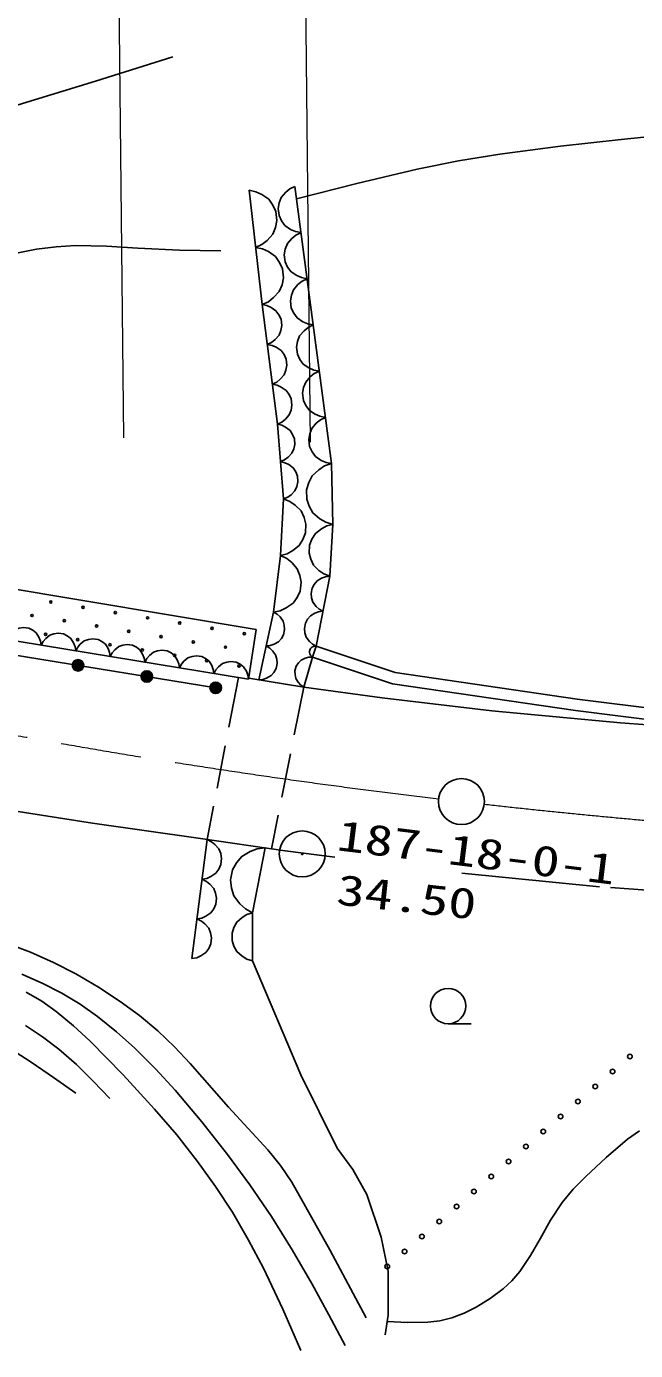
# Model space of a CAD drawing. Units: millimetres, scale not verified. Extents: x 39991 to 679840, y 19995 to 379911.
# Drawn here: x 249101 to 275462, y 260122 to 317410 of the extents above; entities that cross this region are included whole.
import ezdxf
from ezdxf.enums import TextEntityAlignment as Align

# ---------------------------------------------------------------- set-up
doc = ezdxf.new("R2010")
doc.units = ezdxf.units.MM
doc.header["$LTSCALE"] = 999.766
doc.linetypes.add('CHAIN', pattern=[18.5, 12, -1.5, 3.5, -1.5])
for name, color, linetype, lineweight in [('M-BGD', 7, 'Continuous', 25), ('M-BGD-HTXT', 7, 'Continuous', 13), ('M-BMK', 2, 'CHAIN', 13), ('M-BMK-SRVR', 3, 'Continuous', 25)]:
    doc.layers.add(name, color=color, linetype=linetype, lineweight=lineweight)
doc.styles.add('ＭＳ ゴシック', font='')
doc.styles.get('ＭＳ ゴシック').set_extended_font_data('MS Gothic')

# ---------------------------------------------------------------- blocks, each defined once
blk = doc.blocks.new('BUHIN15')
at = {"color": 7, "linetype": 'Continuous', "lineweight": 25}
blk.add_lwpolyline([(280.2, -704.3), (421.2, -587), (524.9, -447.8), (625.2, -248.8), (648.1, -60.3), (635, 126.2), (548.1, 344.6), (429.5, 489), (283.3, 610.4), (73.7, 686), (-95.8, 712.4), (-280.2, 704.3)], dxfattribs=at)
blk = doc.blocks.new('BUHIN16')
at = {"color": 7, "linetype": 'Continuous', "lineweight": 25}
blk.add_lwpolyline([(-711.9, -239.6), (-603.4, -385.4), (-471.3, -495.5), (-279.7, -605.4), (-94.3, -638.1), (90.9, -635.2), (311.6, -560.9), (461, -451.2), (588.8, -313), (675, -109.7), (710.1, 56.7), (711.9, 239.6)], dxfattribs=at)
blk = doc.blocks.new('BUHIN19')
at = {"color": 7, "linetype": 'Continuous', "lineweight": 25}
blk.add_lwpolyline([(-659.9, -473.5), (-501.5, -589.8), (-329.9, -661.6), (-97.1, -714.5), (104.9, -689.5), (295.5, -627.7), (500.1, -480.9), (619.6, -320.1), (708, -136.8), (732.5, 100.8), (716, 283.9), (659.9, 473.5)], dxfattribs=at)
blk = doc.blocks.new('BUHIN20')
at = {"color": 7, "linetype": 'Continuous', "lineweight": 25}
blk.add_lwpolyline([(-682.3, -538.4), (-507.3, -654.9), (-320.4, -723.4), (-68.9, -768.5), (145.8, -731.9), (346.5, -656.5), (558, -489.6), (677.9, -312), (763.4, -111.6), (778, 143.4), (751.5, 338.4), (682.3, 538.4)], dxfattribs=at)
blk = doc.blocks.new('BUHIN21')
at = {"color": 7, "linetype": 'Continuous', "lineweight": 25}
blk.add_lwpolyline([(-988.4, -757.7), (-740, -928.2), (-473.7, -1030), (-114.2, -1099.7), (194.1, -1051.6), (483.2, -947.7), (789.6, -712.8), (965.1, -460.6), (1091.6, -175.3), (1117.7, 189.8), (1083.6, 469.7), (988.4, 757.7)], dxfattribs=at)
blk = doc.blocks.new('BUHIN22')
at = {"color": 7, "linetype": 'Continuous', "lineweight": 25}
blk.add_lwpolyline([(788.7, 628), (585.1, 762.3), (368, 840.8), (76, 891.8), (-172.9, 848.3), (-405.3, 759.8), (-649.8, 565.2), (-788, 358.4), (-886.2, 125.6), (-901.8, -170.4), (-870, -396.4), (-788.7, -628)], dxfattribs=at)
blk = doc.blocks.new('BUHIN25')
at = {"color": 7, "linetype": 'Continuous', "lineweight": 25}
blk.add_lwpolyline([(723.8, 264), (608.8, 410.7), (470.4, 520.1), (271.2, 627.9), (80.3, 656.6), (-109.6, 648.9), (-333.9, 567), (-484.2, 450.7), (-611.8, 305.8), (-694.8, 95.1), (-726.6, -76.4), (-723.8, -264)], dxfattribs=at)
blk = doc.blocks.new('BUHIN28')
at = {"color": 7, "linetype": 'Continuous', "lineweight": 25}
blk.add_lwpolyline([(-791.6, -348.6), (-652, -504.6), (-489.1, -617.1), (-258, -723.2), (-42, -741.5), (170.2, -719), (415.5, -610.9), (575.4, -469.6), (707.7, -297.9), (785.4, -55.8), (808.4, 138.7), (791.6, 348.6)], dxfattribs=at)
blk = doc.blocks.new('BUHIN39')
at = {"color": 7, "linetype": 'Continuous', "lineweight": 25}
blk.add_circle((0, 0), 99.5, dxfattribs=at)
blk = doc.blocks.new('BUHIN51')
at = {"color": 7, "linetype": 'Continuous', "lineweight": 25}
blk.add_line((-655.6, -393.9), (-143.3, -1246.6), dxfattribs=at)
blk.add_circle((0, 0), 764.8, dxfattribs=at)
blk = doc.blocks.new('BUHIN68')
at = {"color": 7, "linetype": 'Continuous', "lineweight": 25}
for radius in [249, 220, 191, 161, 132, 97.5, 67.5, 38.7, 7.5]:
    blk.add_circle((0, 0), radius, dxfattribs=at)
blk = doc.blocks.new('BUHIN71')
at = {"color": 3, "linetype": 'Continuous', "lineweight": 25}
blk.add_circle((0, 0), 995, dxfattribs=at)

msp = doc.modelspace()

# ---------------------------------------------------------------- linework, layer by layer
at = {"layer": 'M-BGD'}
for p, q in [((259300.7, 305376.4), (258739, 310326.2)), ((260721.5, 310491.4), (262307.5, 298497.5)), ((259961.6, 300203.9), (259300.7, 305376.4)), ((260225.9, 296965.8), (259961.6, 300203.9)), ((262307.5, 298497.5), (262357.6, 295868)), ((260093.7, 294520.8), (260225.9, 296965.8)), ((262357.6, 295868), (262225.4, 293621.2)), ((233755.6, 295545), (259042.8, 291315.8)), ((259796.4, 292075.7), (260093.7, 294520.8)), ((258712.4, 289168.1), (233280.2, 293332.6)), ((262225.4, 293621.2), (261639.6, 290595.8)), ((259151.4, 289141), (259796.4, 292075.7)), ((258712.4, 289168.1), (259042.8, 291315.8)), ((261639.6, 290595.8), (261482, 290121.5)), ((261639.6, 290595.8), (265053.4, 289461.4)), ((261482, 290121.5), (261102, 288830.2)), ((264937.6, 288973.2), (261482, 290121.5)), ((265053.4, 289461.4), (272929.7, 288309.4)), ((257863.6, 287091), (258281.3, 289238.7)), ((258718.8, 289209.9), (261102, 288830.2)), ((261102, 288830.2), (260690.7, 286762.3)), ((261102, 288830.2), (264498.3, 288362.3)), ((272862.3, 287814.2), (264937.6, 288973.2)), ((264498.3, 288362.3), (269242.1, 287794.7)), ((272929.7, 288309.4), (280880.8, 287308.4)), ((269242.1, 287794.7), (274808.5, 287285.8)), ((280834.5, 286810.5), (272862.3, 287814.2)), ((274808.5, 287285.8), (280834.5, 286810.5)), ((257350, 284449.9), (257706.6, 286283.3)), ((260526.4, 285936.3), (260152.9, 284058.8)), ((251959.7, 282943), (242559.7, 284408.6)), ((256917.6, 282226.3), (257200.6, 283681.5)), ((259999.5, 283287.6), (259709.6, 281830.4)), ((256532.7, 282291.5), (251959.7, 282943)), ((256917.6, 282226.3), (256264.7, 277077.8)), ((260292.7, 281745.7), (256532.7, 282291.5)), ((258877.7, 279062.7), (259436.8, 281870)), ((262446, 281472.8), (260292.7, 281745.7)), ((273903.5, 280189.2), (267948.9, 280775.4)), ((282363.1, 279562.5), (274371.6, 280154.5)), ((258877.7, 276977.3), (258877.7, 279062.7)), ((258877.7, 276977.3), (260975, 272047.5)), ((260975, 272047.5), (262543.3, 268876.7)), ((262543.3, 268876.7), (263225.2, 267956.2)), ((263225.2, 267956.2), (263838.9, 266865.2)), ((263838.9, 266865.2), (264452.5, 265024.1)), ((264452.5, 265024.1), (264759.4, 263558.1)), ((264759.4, 263558.1), (264759.4, 261654.9)), ((264759.4, 261654.9), (264623, 260802.6))]:
    msp.add_line(p, q, dxfattribs=at)
for points in [[(244970.2, 312616), (245538.3, 312869.3), (247123, 313467.6), (248740.9, 314013.8), (252089.7, 315042.4), (255436.4, 316089.8)], [(260793.4, 309948), (263397.9, 310623.2), (266013.1, 311239), (267794, 311592.3), (269595.3, 311888.2), (272208.5, 312234.9), (274842.5, 312523.7), (278624.6, 312914), (282407.5, 313364.9), (287347.9, 314037.2), (292293.8, 314731.1), (297237.3, 315369.4), (302199.3, 315950.7), (302358.2, 315969), (302526.9, 315988.4)], [(257516.3, 307705.4), (255724, 307734.1), (253916.1, 307823.4), (252565.8, 307906.4), (251221.1, 307928.6), (250379.7, 307879.7), (249533, 307769.7), (248447.2, 307554.1), (247358.2, 307276.2), (242549.5, 305885.2), (237755.3, 304519.2), (235484.5, 303858.6), (233216, 303136), (231619.6, 302596.8), (230001.9, 302113.9), (229051.6, 301895.3), (228079.5, 301734.1), (226658.7, 301584.1), (225215.9, 301492.7), (224954.8, 301479.2), (224693.6, 301465.9)], [(69507.2, 285316.8), (76605.1, 287681.7), (80828.7, 288870.6), (85803.2, 290028.2), (89481.1, 290685.2), (113196.6, 294032.8), (128973.9, 296160.3), (145678.6, 298644.6), (154908, 299489.4), (166865.6, 300674.1), (171840.1, 300861.8), (181146.6, 300986.9), (185088.7, 300674.1), (191858.3, 300079.6), (200336.8, 298515.3), (213267.1, 296231.5), (234513.8, 292508.4), (257291.6, 288797.9)], [(262307.5, 298497.5), (262007, 298393.1), (261753.6, 298230.4), (261469.3, 297968.6), (261317, 297676.3), (261224.3, 297365.5), (261232, 296957.9), (261336.5, 296650.8), (261499.8, 296364.6), (261793.9, 296113.7), (262053.2, 295967.4), (262357.6, 295868)], [(260093.7, 294520.8), (260379.9, 294597.3), (260626.2, 294731.1), (260908, 294954.9), (261069.3, 295216), (261176.5, 295498.3), (261197, 295877.3), (261120.8, 296169.5), (260988.7, 296446.4), (260732.6, 296699.3), (260501.8, 296852.8), (260225.9, 296965.8)], [(262357.6, 295868), (262094.3, 295798.9), (261867.3, 295677), (261607.2, 295472.5), (261457.9, 295233.3), (261358.1, 294974.2), (261337.6, 294626), (261406.3, 294357), (261526.6, 294101.9), (261760.9, 293868.3), (261972.3, 293726.3), (262225.4, 293621.2)], [(259796.4, 292075.7), (260088.7, 292133.2), (260344.9, 292250.9), (260642.9, 292456.6), (260822.3, 292707.7), (260948.9, 292983.9), (260995, 293362.8), (260938.3, 293661.3), (260824.3, 293948.1), (260584.3, 294219.2), (260363, 294388.8), (260093.7, 294520.8)], [(261639.6, 290595.8), (261579.2, 290596.2), (261523.5, 290583.1), (261455.9, 290554.2), (261410.1, 290511.4), (261373.8, 290461.6), (261349.4, 290388.1), (261348.7, 290326.5), (261359.8, 290264.8), (261396.6, 290201.3), (261433.8, 290158.6), (261482, 290121.5)], [(261482, 290121.5), (261319.3, 290116.8), (261170.6, 290076.4), (260991.5, 289992.3), (260872.2, 289873), (260779.1, 289735.5), (260720.2, 289535.4), (260724, 289369.4), (260759.7, 289204.6), (260864.7, 289036.9), (260968.7, 288925.6), (261102, 288830.2)], [(259436.8, 281870), (259093, 281829), (258785.8, 281715.1), (258422.4, 281502.9), (258192.5, 281227.6), (258021.5, 280918.7), (257934.9, 280483.6), (257974.5, 280132.8), (258081.4, 279790.4), (258335.7, 279455.2), (258577.3, 279239.3), (258877.7, 279062.7)], [(258877.7, 279062.7), (258637.9, 278984.5), (258434.6, 278859.4), (258205.2, 278656), (258080.1, 278426.6), (258001.9, 278181.6), (258001.9, 277858.4), (258080.1, 277613.3), (258205.2, 277383.9), (258434.6, 277180.6), (258637.9, 277060.7), (258877.7, 276977.3)], [(263801.1, 261534.5), (262225.4, 264474.1), (260587, 267402.7), (260090.2, 268123.5), (259545.9, 268806.9), (257847.5, 270647.5), (256188.8, 272533.9), (255509.7, 273265.4), (254781.2, 273960.7), (253989.4, 274616.4), (253159, 275225.8), (252213.9, 275845.6), (251238, 276413.5), (250269.8, 276909.8), (249275.5, 277351.9), (248053.1, 277817.6)], [(248901.2, 276409.1), (249778.2, 276022.6), (250637.5, 275578), (251421.7, 275101), (252173.8, 274572.9), (253003.3, 273910.5), (253795.7, 273200.5), (254686.7, 272316.2), (255538.4, 271385.6), (256688.7, 270020.3), (257800.4, 268607.2), (258774.7, 267287.2), (259705.2, 265924.7), (260607, 264475.7), (261462.5, 262986.8), (262181, 261671.5), (262891.6, 260339.7)], [(260982.3, 260121.5), (260200.8, 261915), (259364.3, 263684.2), (258716.8, 264903.1), (258011.4, 266101.8), (257287.1, 267216.9), (256509, 268304.3), (255602.2, 269452.9), (254648.2, 270564), (253280, 272050.6), (251861.3, 273502.9), (251143.4, 274172.6), (250389.2, 274793.9), (249761.9, 275234.4), (249092.7, 275630)], [(249058.3, 274178), (249797.1, 273696.6), (250499.9, 273167), (251271.1, 272490.2), (252001.8, 271768.6), (252355, 271401.5), (252712.5, 271024.4)], [(248161.8, 273334.6), (249308.4, 272598.9), (250274.1, 271939.6), (251238.5, 271262.6)], [(264716.1, 261384.3), (265601.7, 261335.5), (266475, 261347.4), (266995.6, 261410.3), (267512.7, 261534.3), (268050.3, 261737.6), (268569.6, 261999), (269170.2, 262368.8), (269730.8, 262784.1), (270111.4, 263142.5), (270448.8, 263543.5), (270910.8, 264227.3), (271332.1, 264959.6), (271784.5, 265759.6), (272285, 266522.9), (272769.1, 267100), (273308, 267648.2), (274187.6, 268478.2), (275113, 269267.5), (275631.6, 269633)]]:
    msp.add_lwpolyline(points, dxfattribs=at)
for centre in [(250156.5, 292508.3), (251551.8, 292279.9), (249344.6, 291924.9), (250739.9, 291696.4), (252947.1, 292051.4), (254342.4, 291822.9), (255737.7, 291594.4), (249928, 291113), (252135.2, 291468), (253530.5, 291239.5), (254925.8, 291011), (257133, 291365.9), (258528.3, 291137.5), (251323.3, 290884.6), (252718.6, 290656.1), (254113.9, 290427.6), (256321.1, 290782.5), (257716.4, 290554), (255509.2, 290199.1), (256904.5, 289970.6), (258299.8, 289742.2)]:
    msp.add_circle(centre, 49.7, dxfattribs=at)
at = {"layer": 'M-BGD-HTXT'}
for p, q in [((261389, 299430.6), (261142, 324171.8)), ((253309.4, 299613), (253077.3, 322857.4))]:
    msp.add_line(p, q, dxfattribs=at)
at = {"layer": 'M-BMK'}
for start, end in [(257.48407, 263.21629), (263.59825, 272.09169)]:
    msp.add_arc((302362.4, 581820.4), 299929.7, start, end, dxfattribs=at)
at = {"layer": 'M-BMK-SRVR'}
for radius in [994.8, 30]:
    msp.add_circle((261035.3, 281609.6), radius, dxfattribs=at)

# ---------------------------------------------------------------- block references
at = {"layer": 'M-BGD', "rotation": 59.00209}
for name, p in [('BUHIN22', (260853.7, 309491.9)), ('BUHIN21', (258879.5, 309088.8)), ('BUHIN22', (261118, 307492.9)), ('BUHIN21', (259160.3, 306613.9)), ('BUHIN22', (261382.3, 305493.9)), ('BUHIN20', (259410.9, 304514.3)), ('BUHIN22', (261646.7, 303494.9)), ('BUHIN20', (259631.2, 302790.1)), ('BUHIN22', (261911, 301496)), ('BUHIN20', (259851.4, 301065.9)), ('BUHIN19', (260027.6, 299394.3)), ('BUHIN22', (262175.3, 299497)), ('BUHIN19', (260159.8, 297775.3)), ('BUHIN25', (262079, 292864.9)), ('BUHIN25', (261786.1, 291352.2)), ('BUHIN15', (248988.3, 290760.4)), ('BUHIN16', (259635.1, 291342)), ('BUHIN15', (250484.3, 290515.4)), ('BUHIN15', (251980.3, 290270.5)), ('BUHIN15', (253476.3, 290025.5)), ('BUHIN15', (254972.3, 289780.5)), ('BUHIN15', (256468.4, 289535.5)), ('BUHIN16', (259312.6, 289874.7)), ('BUHIN68', (251332.3, 289768.7)), ('BUHIN15', (257964.4, 289290.6)), ('BUHIN68', (254312, 289283.3)), ('BUHIN68', (257291.6, 288797.9)), ('BUHIN28', (256808.8, 281368.2)), ('BUHIN28', (256591.1, 279652)), ('BUHIN28', (256373.5, 277935.8)), ('BUHIN51', (267351.3, 275026.6)), ('BUHIN39', (275220, 272844)), ('BUHIN39', (274469.9, 272194.9)), ('BUHIN39', (273719.7, 271545.8)), ('BUHIN39', (272969.6, 270896.7)), ('BUHIN39', (272219.4, 270247.6)), ('BUHIN39', (271469.2, 269598.5)), ('BUHIN39', (270719.1, 268949.4)), ('BUHIN39', (269968.9, 268300.4)), ('BUHIN39', (269218.8, 267651.3)), ('BUHIN39', (268468.6, 267002.2)), ('BUHIN39', (267718.5, 266353.1)), ('BUHIN39', (266968.3, 265704)), ('BUHIN39', (266218.1, 265054.9)), ('BUHIN39', (265468, 264405.8)), ('BUHIN39', (264717.8, 263756.7))]:
    msp.add_blockref(name, p, dxfattribs=at)
at = {"layer": 'M-BMK-SRVR', "rotation": 59.00209}
msp.add_blockref('BUHIN71', (267927.2, 283874.1), dxfattribs=at)

# ---------------------------------------------------------------- texts
at = {"layer": 'M-BGD-HTXT', "style": 'ＭＳ ゴシック', "width": 1.35}
for s, rotation, p in [('187-18-0-1', 352.9, (262434.5, 281380.6)), ('34.50', 353.8, (262434.5, 279032.6))]:
    msp.add_text(s, height=1319, rotation=rotation, dxfattribs=at).set_placement(p, align=Align.BOTTOM_LEFT)

doc.saveas('drawing.dxf')
